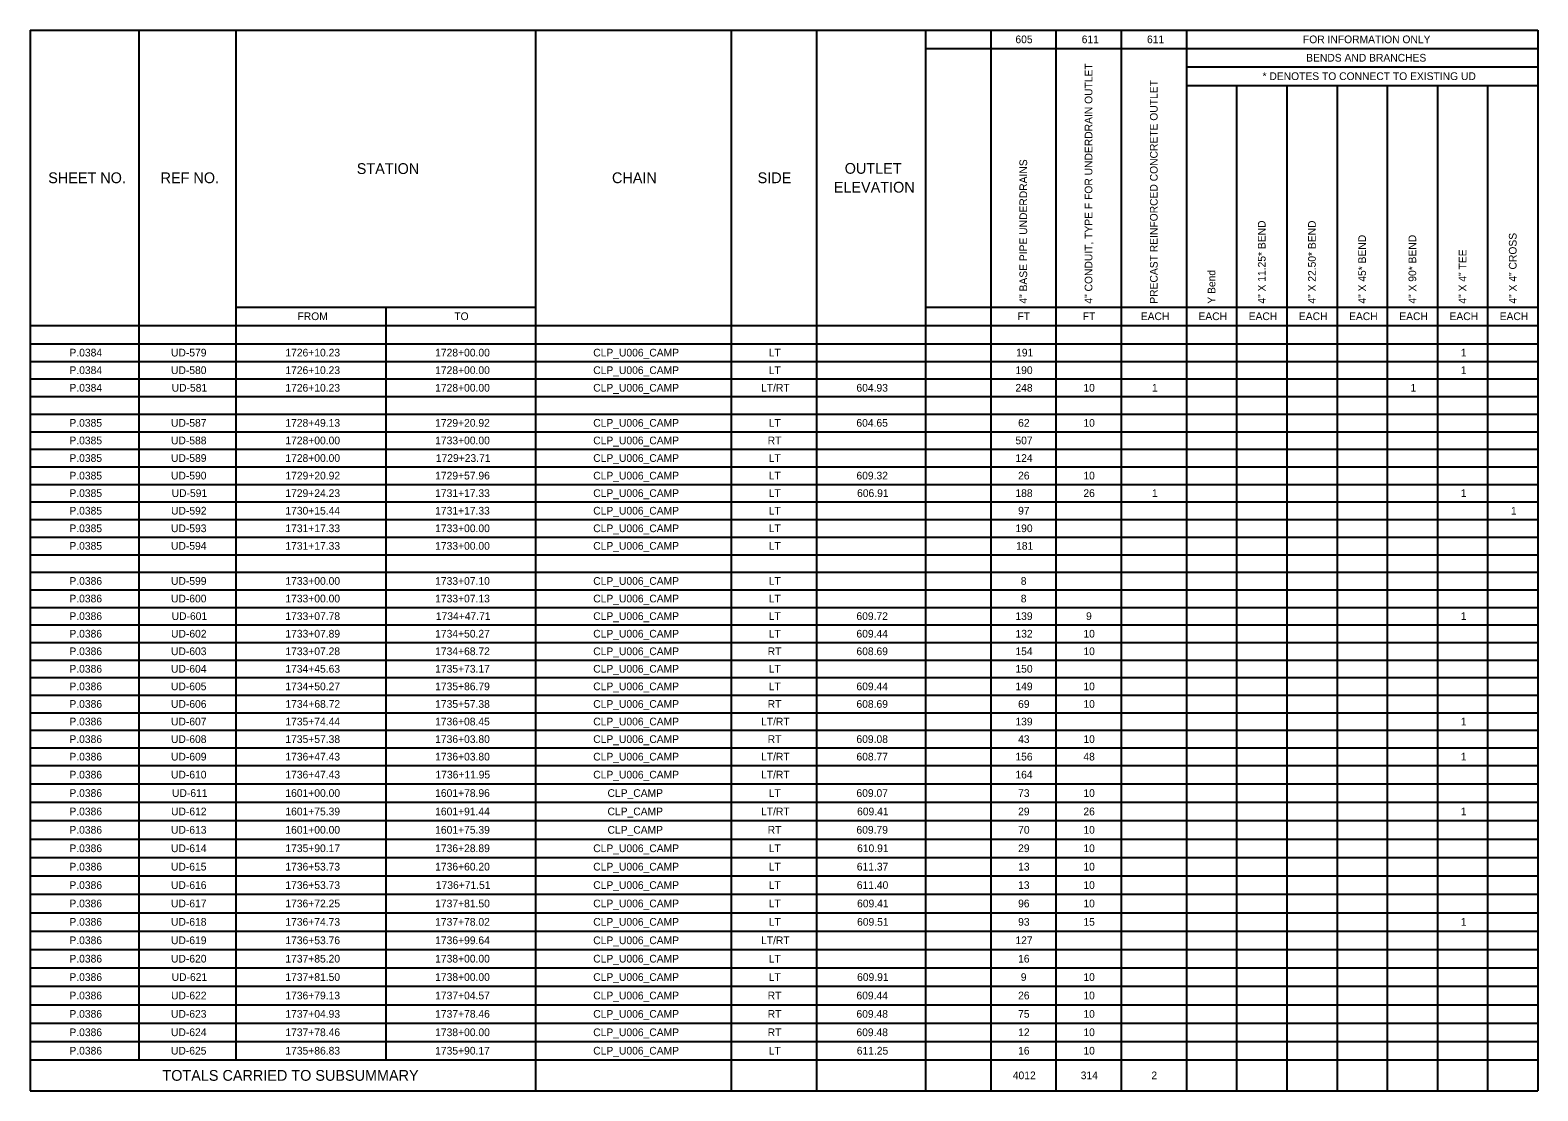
# Model space of a CAD drawing. Extents: x 0 to 34, y -28.5 to 22.
# Drawn here: x 0.86 to 30.71, y -28.46 to -7.46 of the extents above; entities that cross this region are included whole.
import ezdxf

# ---------------------------------------------------------------- set-up
doc = ezdxf.new("R2010")
doc.units = 0
doc.layers.add('Default', color=7, linetype='Continuous')

msp = doc.modelspace()

# ---------------------------------------------------------------- linework, layer by layer
at = {"layer": 'Default'}
for p, q in [((0.865, -7.462), (30.709, -7.462)), ((0.865, -7.462), (0.865, -28.462)), ((3.018, -7.462), (3.018, -27.85)), ((4.939, -7.462), (4.939, -27.85)), ((10.868, -7.462), (10.868, -28.462)), ((14.743, -7.462), (14.743, -28.462)), ((16.433, -7.462), (16.433, -28.462)), ((18.586, -7.462), (18.586, -28.462)), ((19.878, -7.462), (19.878, -28.462)), ((21.169, -7.462), (21.169, -28.462)), ((22.461, -7.462), (22.461, -28.462)), ((23.753, -7.462), (23.753, -28.462)), ((30.709, -7.462), (30.709, -28.462)), ((18.586, -7.827), (30.709, -7.827)), ((23.753, -8.191), (30.709, -8.191)), ((23.753, -8.556), (30.709, -8.556)), ((24.747, -8.556), (24.747, -28.462)), ((25.74, -8.556), (25.74, -28.462)), ((26.734, -8.556), (26.734, -28.462)), ((27.728, -8.556), (27.728, -28.462)), ((28.721, -8.556), (28.721, -28.462)), ((29.715, -8.556), (29.715, -28.462)), ((4.939, -12.944), (10.868, -12.944)), ((7.904, -12.944), (7.904, -27.85)), ((18.586, -12.944), (30.709, -12.944)), ((0.865, -13.309), (30.709, -13.309)), ((0.865, -13.673), (30.709, -13.673)), ((0.865, -14.021), (30.709, -14.021)), ((0.865, -14.369), (30.709, -14.369)), ((0.865, -14.716), (30.709, -14.716)), ((0.865, -15.064), (30.709, -15.064)), ((0.865, -15.412), (30.709, -15.412)), ((0.865, -15.76), (30.709, -15.76)), ((0.865, -16.108), (30.709, -16.108)), ((0.865, -16.455), (30.709, -16.455)), ((0.865, -16.803), (30.709, -16.803)), ((0.865, -17.151), (30.709, -17.151)), ((0.865, -17.499), (30.709, -17.499)), ((0.865, -17.847), (30.709, -17.847)), ((0.865, -18.194), (30.709, -18.194)), ((0.865, -18.542), (30.709, -18.542)), ((0.865, -18.89), (30.709, -18.89)), ((0.865, -19.238), (30.709, -19.238)), ((0.865, -19.586), (30.709, -19.586)), ((0.865, -19.933), (30.709, -19.933)), ((0.865, -20.281), (30.709, -20.281)), ((0.865, -20.629), (30.709, -20.629)), ((0.865, -20.977), (30.709, -20.977)), ((0.865, -21.324), (30.709, -21.324)), ((0.865, -21.672), (30.709, -21.672)), ((0.865, -22.02), (30.709, -22.02)), ((0.865, -22.384), (30.709, -22.384)), ((0.865, -22.749), (30.709, -22.749)), ((0.865, -23.113), (30.709, -23.113)), ((0.865, -23.477), (30.709, -23.477)), ((0.865, -23.842), (30.709, -23.842)), ((0.865, -24.206), (30.709, -24.206)), ((0.865, -24.571), (30.709, -24.571)), ((0.865, -24.935), (30.709, -24.935)), ((0.865, -25.299), (30.709, -25.299)), ((0.865, -25.664), (30.709, -25.664)), ((0.865, -26.028), (30.709, -26.028)), ((0.865, -26.392), (30.709, -26.392)), ((0.865, -26.757), (30.709, -26.757)), ((0.865, -27.121), (30.709, -27.121)), ((0.865, -27.485), (30.709, -27.485)), ((0.865, -27.85), (30.709, -27.85)), ((0.865, -28.462), (30.709, -28.462))]:
    msp.add_line(p, q, dxfattribs=at)

# ---------------------------------------------------------------- texts
for s, height, p in [('605', 0.1524, (20.368, -7.721)), ('611', 0.1524, (21.68, -7.721)), ('611', 0.1524, (22.972, -7.721)), ('FOR INFORMATION ONLY', 0.15237, (26.059, -7.721)), ('BENDS AND BRANCHES', 0.15237, (26.123, -8.085)), ('* DENOTES TO CONNECT TO EXISTING UD', 0.15237, (25.259, -8.45)), ('STATION', 0.2133, (7.33, -10.31)), ('OUTLET ', 0.2133, (16.989, -10.306)), ('SHEET NO.', 0.2133, (1.223, -10.492)), ('REF NO.', 0.2133, (3.447, -10.492)), ('CHAIN', 0.2133, (12.382, -10.492)), ('SIDE', 0.2133, (15.265, -10.492)), ('ELEVATION', 0.2133, (16.773, -10.679)), ('FROM', 0.1524, (6.157, -13.203)), ('TO', 0.1524, (9.261, -13.203)), ('FT', 0.1524, (20.408, -13.203)), ('FT', 0.1524, (21.7, -13.203)), ('EACH', 0.1524, (22.849, -13.203)), ('EACH', 0.1524, (23.991, -13.203)), ('EACH', 0.1524, (24.985, -13.203)), ('EACH', 0.1524, (25.979, -13.203)), ('EACH', 0.1524, (26.972, -13.203)), ('EACH', 0.1524, (27.966, -13.203)), ('EACH', 0.1524, (28.96, -13.203)), ('EACH', 0.1524, (29.953, -13.203)), ('P.0384', 0.1524, (1.643, -13.923)), ('UD-579', 0.1524, (3.653, -13.923)), ('1726+10.23', 0.1524, (5.917, -13.923)), ('1728+00.00', 0.1524, (8.882, -13.923)), ('CLP_U006_CAMP', 0.15237, (12.011, -13.923)), ('LT', 0.1524, (15.485, -13.923)), ('191', 0.1524, (20.381, -13.923)), ('1', 0.152, (29.183, -13.923)), ('P.0384', 0.1524, (1.643, -14.271)), ('UD-580', 0.1524, (3.653, -14.271)), ('1726+10.23', 0.1524, (5.917, -14.271)), ('1728+00.00', 0.1524, (8.882, -14.271)), ('CLP_U006_CAMP', 0.15237, (12.011, -14.271)), ('LT', 0.1524, (15.485, -14.271)), ('190', 0.1524, (20.368, -14.271)), ('1', 0.152, (29.183, -14.271)), ('P.0384', 0.1524, (1.643, -14.619)), ('UD-581', 0.1524, (3.666, -14.619)), ('1726+10.23', 0.1524, (5.917, -14.619)), ('1728+00.00', 0.1524, (8.882, -14.619)), ('CLP_U006_CAMP', 0.15237, (12.011, -14.619)), ('LT/RT', 0.1524, (15.333, -14.619)), ('604.93', 0.1524, (17.221, -14.619)), ('248', 0.1524, (20.368, -14.619)), ('10', 0.1524, (21.713, -14.619)), ('1', 0.152, (23.071, -14.619)), ('1', 0.152, (28.189, -14.619)), ('P.0385', 0.1524, (1.642, -15.314)), ('UD-587', 0.1524, (3.653, -15.314)), ('1728+49.13', 0.1524, (5.917, -15.314)), ('1729+20.92', 0.1524, (8.882, -15.314)), ('CLP_U006_CAMP', 0.15237, (12.011, -15.314)), ('LT', 0.1524, (15.485, -15.314)), ('604.65', 0.1524, (17.22, -15.314)), ('62', 0.1524, (20.422, -15.314)), ('10', 0.1524, (21.713, -15.314)), ('P.0385', 0.1524, (1.642, -15.662)), ('UD-588', 0.1524, (3.653, -15.662)), ('1728+00.00', 0.1524, (5.917, -15.662)), ('1733+00.00', 0.1524, (8.882, -15.662)), ('CLP_U006_CAMP', 0.15237, (12.011, -15.662)), ('RT', 0.1524, (15.464, -15.662)), ('507', 0.1524, (20.368, -15.662)), ('P.0385', 0.1524, (1.642, -16.01)), ('UD-589', 0.1524, (3.653, -16.01)), ('1728+00.00', 0.1524, (5.917, -16.01)), ('1729+23.71', 0.1524, (8.895, -16.01)), ('CLP_U006_CAMP', 0.15237, (12.011, -16.01)), ('LT', 0.1524, (15.485, -16.01)), ('124', 0.1524, (20.368, -16.01)), ('P.0385', 0.1524, (1.642, -16.358)), ('UD-590', 0.1524, (3.653, -16.358)), ('1729+20.92', 0.1524, (5.918, -16.358)), ('1729+57.96', 0.1524, (8.882, -16.358)), ('CLP_U006_CAMP', 0.15237, (12.011, -16.358)), ('LT', 0.1524, (15.485, -16.358)), ('609.32', 0.1524, (17.221, -16.358)), ('26', 0.1524, (20.421, -16.358)), ('10', 0.1524, (21.713, -16.358)), ('P.0385', 0.1524, (1.642, -16.705)), ('UD-591', 0.1524, (3.666, -16.705)), ('1729+24.23', 0.1524, (5.917, -16.705)), ('1731+17.33', 0.1524, (8.882, -16.705)), ('CLP_U006_CAMP', 0.15237, (12.011, -16.705)), ('LT', 0.1524, (15.485, -16.705)), ('606.91', 0.1524, (17.234, -16.705)), ('188', 0.1524, (20.368, -16.705)), ('26', 0.1524, (21.713, -16.705)), ('1', 0.152, (23.071, -16.705)), ('1', 0.152, (29.183, -16.705)), ('P.0385', 0.1524, (1.642, -17.053)), ('UD-592', 0.1524, (3.654, -17.053)), ('1730+15.44', 0.1524, (5.917, -17.053)), ('1731+17.33', 0.1524, (8.882, -17.053)), ('CLP_U006_CAMP', 0.15237, (12.011, -17.053)), ('LT', 0.1524, (15.485, -17.053)), ('97', 0.1524, (20.421, -17.053)), ('1', 0.152, (30.176, -17.053)), ('P.0385', 0.1524, (1.642, -17.401)), ('UD-593', 0.1524, (3.653, -17.401)), ('1731+17.33', 0.1524, (5.917, -17.401)), ('1733+00.00', 0.1524, (8.882, -17.401)), ('CLP_U006_CAMP', 0.15237, (12.011, -17.401)), ('LT', 0.1524, (15.485, -17.401)), ('190', 0.1524, (20.368, -17.401)), ('P.0385', 0.1524, (1.642, -17.749)), ('UD-594', 0.1524, (3.653, -17.749)), ('1731+17.33', 0.1524, (5.917, -17.749)), ('1733+00.00', 0.1524, (8.882, -17.749)), ('CLP_U006_CAMP', 0.15237, (12.011, -17.749)), ('LT', 0.1524, (15.485, -17.749)), ('181', 0.1524, (20.381, -17.749)), ('P.0386', 0.1524, (1.642, -18.444)), ('UD-599', 0.1524, (3.653, -18.444)), ('1733+00.00', 0.1524, (5.917, -18.444)), ('1733+07.10', 0.1524, (8.882, -18.444)), ('CLP_U006_CAMP', 0.15237, (12.011, -18.444)), ('LT', 0.1524, (15.485, -18.444)), ('8', 0.152, (20.474, -18.444)), ('P.0386', 0.1524, (1.642, -18.792)), ('UD-600', 0.1524, (3.653, -18.792)), ('1733+00.00', 0.1524, (5.917, -18.792)), ('1733+07.13', 0.1524, (8.882, -18.792)), ('CLP_U006_CAMP', 0.15237, (12.011, -18.792)), ('LT', 0.1524, (15.485, -18.792)), ('8', 0.152, (20.474, -18.792)), ('P.0386', 0.1524, (1.642, -19.14)), ('UD-601', 0.1524, (3.666, -19.14)), ('1733+07.78', 0.1524, (5.917, -19.14)), ('1734+47.71', 0.1524, (8.895, -19.14)), ('CLP_U006_CAMP', 0.15237, (12.011, -19.14)), ('LT', 0.1524, (15.485, -19.14)), ('609.72', 0.1524, (17.221, -19.14)), ('139', 0.1524, (20.368, -19.14)), ('9', 0.152, (21.766, -19.14)), ('1', 0.152, (29.183, -19.14)), ('P.0386', 0.1524, (1.642, -19.488)), ('UD-602', 0.1524, (3.654, -19.488)), ('1733+07.89', 0.1524, (5.917, -19.488)), ('1734+50.27', 0.1524, (8.882, -19.488)), ('CLP_U006_CAMP', 0.15237, (12.011, -19.488)), ('LT', 0.1524, (15.485, -19.488)), ('609.44', 0.1524, (17.221, -19.488)), ('132', 0.1524, (20.369, -19.488)), ('10', 0.1524, (21.713, -19.488)), ('P.0386', 0.1524, (1.642, -19.836)), ('UD-603', 0.1524, (3.653, -19.836)), ('1733+07.28', 0.1524, (5.917, -19.836)), ('1734+68.72', 0.1524, (8.882, -19.836)), ('CLP_U006_CAMP', 0.15237, (12.011, -19.836)), ('RT', 0.1524, (15.464, -19.836)), ('608.69', 0.1524, (17.221, -19.836)), ('154', 0.1524, (20.368, -19.836)), ('10', 0.1524, (21.713, -19.836)), ('P.0386', 0.1524, (1.642, -20.183)), ('UD-604', 0.1524, (3.653, -20.183)), ('1734+45.63', 0.1524, (5.917, -20.183)), ('1735+73.17', 0.1524, (8.882, -20.183)), ('CLP_U006_CAMP', 0.15237, (12.011, -20.183)), ('LT', 0.1524, (15.485, -20.183)), ('150', 0.1524, (20.368, -20.183)), ('P.0386', 0.1524, (1.642, -20.531)), ('UD-605', 0.1524, (3.652, -20.531)), ('1734+50.27', 0.1524, (5.917, -20.531)), ('1735+86.79', 0.1524, (8.882, -20.531)), ('CLP_U006_CAMP', 0.15237, (12.011, -20.531)), ('LT', 0.1524, (15.485, -20.531)), ('609.44', 0.1524, (17.221, -20.531)), ('149', 0.1524, (20.368, -20.531)), ('10', 0.1524, (21.713, -20.531)), ('P.0386', 0.1524, (1.642, -20.879)), ('UD-606', 0.1524, (3.653, -20.879)), ('1734+68.72', 0.1524, (5.918, -20.879)), ('1735+57.38', 0.1524, (8.882, -20.879)), ('CLP_U006_CAMP', 0.15237, (12.011, -20.879)), ('RT', 0.1524, (15.464, -20.879)), ('608.69', 0.1524, (17.221, -20.879)), ('69', 0.1524, (20.421, -20.879)), ('10', 0.1524, (21.713, -20.879)), ('P.0386', 0.1524, (1.642, -21.227)), ('UD-607', 0.1524, (3.653, -21.227)), ('1735+74.44', 0.1524, (5.917, -21.227)), ('1736+08.45', 0.1524, (8.881, -21.227)), ('CLP_U006_CAMP', 0.15237, (12.011, -21.227)), ('LT/RT', 0.1524, (15.333, -21.227)), ('139', 0.1524, (20.368, -21.227)), ('1', 0.152, (29.183, -21.227)), ('P.0386', 0.1524, (1.642, -21.575)), ('UD-608', 0.1524, (3.653, -21.575)), ('1735+57.38', 0.1524, (5.917, -21.575)), ('1736+03.80', 0.1524, (8.882, -21.575)), ('CLP_U006_CAMP', 0.15237, (12.011, -21.575)), ('RT', 0.1524, (15.464, -21.575)), ('609.08', 0.1524, (17.221, -21.575)), ('43', 0.1524, (20.421, -21.575)), ('10', 0.1524, (21.713, -21.575)), ('P.0386', 0.1524, (1.642, -21.922)), ('UD-609', 0.1524, (3.653, -21.922)), ('1736+47.43', 0.1524, (5.917, -21.922)), ('1736+03.80', 0.1524, (8.882, -21.922)), ('CLP_U006_CAMP', 0.15237, (12.011, -21.922)), ('LT/RT', 0.1524, (15.333, -21.922)), ('608.77', 0.1524, (17.221, -21.922)), ('156', 0.1524, (20.368, -21.922)), ('48', 0.1524, (21.713, -21.922)), ('1', 0.152, (29.183, -21.922)), ('P.0386', 0.1524, (1.642, -22.278)), ('UD-610', 0.1524, (3.653, -22.278)), ('1736+47.43', 0.1524, (5.917, -22.278)), ('1736+11.95', 0.1524, (8.888, -22.278)), ('CLP_U006_CAMP', 0.15237, (12.011, -22.278)), ('LT/RT', 0.1524, (15.333, -22.278)), ('164', 0.1524, (20.368, -22.278)), ('P.0386', 0.1524, (1.642, -22.643)), ('UD-611', 0.1524, (3.673, -22.643)), ('1601+00.00', 0.1524, (5.917, -22.643)), ('1601+78.96', 0.1524, (8.882, -22.643)), ('CLP_CAMP', 0.1524, (12.294, -22.643)), ('LT', 0.1524, (15.485, -22.643)), ('609.07', 0.1524, (17.221, -22.643)), ('73', 0.1524, (20.421, -22.643)), ('10', 0.1524, (21.713, -22.643)), ('P.0386', 0.1524, (1.642, -23.007)), ('UD-612', 0.1524, (3.654, -23.007)), ('1601+75.39', 0.1524, (5.917, -23.007)), ('1601+91.44', 0.1524, (8.882, -23.007)), ('CLP_CAMP', 0.1524, (12.294, -23.007)), ('LT/RT', 0.1524, (15.333, -23.007)), ('609.41', 0.1524, (17.234, -23.007)), ('29', 0.1524, (20.421, -23.007)), ('26', 0.1524, (21.713, -23.007)), ('1', 0.152, (29.183, -23.007)), ('P.0386', 0.1524, (1.642, -23.371)), ('UD-613', 0.1524, (3.653, -23.371)), ('1601+00.00', 0.1524, (5.917, -23.371)), ('1601+75.39', 0.1524, (8.882, -23.371)), ('CLP_CAMP', 0.1524, (12.294, -23.371)), ('RT', 0.1524, (15.464, -23.371)), ('609.79', 0.1524, (17.221, -23.371)), ('70', 0.1524, (20.422, -23.371)), ('10', 0.1524, (21.713, -23.371)), ('P.0386', 0.1524, (1.642, -23.736)), ('UD-614', 0.1524, (3.653, -23.736)), ('1735+90.17', 0.1524, (5.917, -23.736)), ('1736+28.89', 0.1524, (8.882, -23.736)), ('CLP_U006_CAMP', 0.15237, (12.011, -23.736)), ('LT', 0.1524, (15.485, -23.736)), ('610.91', 0.1524, (17.234, -23.736)), ('29', 0.1524, (20.421, -23.736)), ('10', 0.1524, (21.713, -23.736)), ('P.0386', 0.1524, (1.642, -24.1)), ('UD-615', 0.1524, (3.652, -24.1)), ('1736+53.73', 0.1524, (5.917, -24.1)), ('1736+60.20', 0.1524, (8.882, -24.1)), ('CLP_U006_CAMP', 0.15237, (12.011, -24.1)), ('LT', 0.1524, (15.485, -24.1)), ('611.37', 0.1524, (17.228, -24.1)), ('13', 0.1524, (20.421, -24.1)), ('10', 0.1524, (21.713, -24.1)), ('P.0386', 0.1524, (1.642, -24.465)), ('UD-616', 0.1524, (3.653, -24.465)), ('1736+53.73', 0.1524, (5.917, -24.465)), ('1736+71.51', 0.1524, (8.895, -24.465)), ('CLP_U006_CAMP', 0.15237, (12.011, -24.465)), ('LT', 0.1524, (15.485, -24.465)), ('611.40', 0.1524, (17.228, -24.465)), ('13', 0.1524, (20.421, -24.465)), ('10', 0.1524, (21.713, -24.465)), ('P.0386', 0.1524, (1.642, -24.829)), ('UD-617', 0.1524, (3.653, -24.829)), ('1736+72.25', 0.1524, (5.917, -24.829)), ('1737+81.50', 0.1524, (8.882, -24.829)), ('CLP_U006_CAMP', 0.15237, (12.011, -24.829)), ('LT', 0.1524, (15.485, -24.829)), ('609.41', 0.1524, (17.234, -24.829)), ('96', 0.1524, (20.421, -24.829)), ('10', 0.1524, (21.713, -24.829)), ('P.0386', 0.1524, (1.642, -25.193)), ('UD-618', 0.1524, (3.653, -25.193)), ('1736+74.73', 0.1524, (5.917, -25.193)), ('1737+78.02', 0.1524, (8.882, -25.193)), ('CLP_U006_CAMP', 0.15237, (12.011, -25.193)), ('LT', 0.1524, (15.485, -25.193)), ('609.51', 0.1524, (17.234, -25.193)), ('93', 0.1524, (20.421, -25.193)), ('15', 0.1524, (21.713, -25.193)), ('1', 0.152, (29.183, -25.193)), ('P.0386', 0.1524, (1.642, -25.558)), ('UD-619', 0.1524, (3.653, -25.558)), ('1736+53.76', 0.1524, (5.917, -25.558)), ('1736+99.64', 0.1524, (8.882, -25.558)), ('CLP_U006_CAMP', 0.15237, (12.011, -25.558)), ('LT/RT', 0.1524, (15.333, -25.558)), ('127', 0.1524, (20.368, -25.558)), ('P.0386', 0.1524, (1.642, -25.922)), ('UD-620', 0.1524, (3.653, -25.922)), ('1737+85.20', 0.1524, (5.917, -25.922)), ('1738+00.00', 0.1524, (8.882, -25.922)), ('CLP_U006_CAMP', 0.15237, (12.011, -25.922)), ('LT', 0.1524, (15.485, -25.922)), ('16', 0.1524, (20.421, -25.922)), ('P.0386', 0.1524, (1.642, -26.286)), ('UD-621', 0.1524, (3.666, -26.286)), ('1737+81.50', 0.1524, (5.917, -26.286)), ('1738+00.00', 0.1524, (8.882, -26.286)), ('CLP_U006_CAMP', 0.15237, (12.011, -26.286)), ('LT', 0.1524, (15.485, -26.286)), ('609.91', 0.1524, (17.234, -26.286)), ('9', 0.152, (20.474, -26.286)), ('10', 0.1524, (21.713, -26.286)), ('P.0386', 0.1524, (1.642, -26.651)), ('UD-622', 0.1524, (3.654, -26.651)), ('1736+79.13', 0.1524, (5.917, -26.651)), ('1737+04.57', 0.1524, (8.882, -26.651)), ('CLP_U006_CAMP', 0.15237, (12.011, -26.651)), ('RT', 0.1524, (15.464, -26.651)), ('609.44', 0.1524, (17.221, -26.651)), ('26', 0.1524, (20.421, -26.651)), ('10', 0.1524, (21.713, -26.651)), ('P.0386', 0.1524, (1.642, -27.015)), ('UD-623', 0.1524, (3.653, -27.015)), ('1737+04.93', 0.1524, (5.917, -27.015)), ('1737+78.46', 0.1524, (8.882, -27.015)), ('CLP_U006_CAMP', 0.15237, (12.011, -27.015)), ('RT', 0.1524, (15.464, -27.015)), ('609.48', 0.1524, (17.221, -27.015)), ('75', 0.1524, (20.421, -27.015)), ('10', 0.1524, (21.713, -27.015)), ('P.0386', 0.1524, (1.642, -27.379)), ('UD-624', 0.1524, (3.653, -27.379)), ('1737+78.46', 0.1524, (5.917, -27.379)), ('1738+00.00', 0.1524, (8.882, -27.379)), ('CLP_U006_CAMP', 0.15237, (12.011, -27.379)), ('RT', 0.1524, (15.464, -27.379)), ('609.48', 0.1524, (17.221, -27.379)), ('12', 0.1524, (20.422, -27.379)), ('10', 0.1524, (21.713, -27.379)), ('P.0386', 0.1524, (1.642, -27.744)), ('UD-625', 0.1524, (3.652, -27.744)), ('1735+86.83', 0.1524, (5.917, -27.744)), ('1735+90.17', 0.1524, (8.882, -27.744)), ('CLP_U006_CAMP', 0.15237, (12.011, -27.744)), ('LT', 0.1524, (15.485, -27.744)), ('611.25', 0.1524, (17.227, -27.744)), ('16', 0.1524, (20.421, -27.744)), ('10', 0.1524, (21.713, -27.744)), ('TOTALS CARRIED TO SUBSUMMARY', 0.21331, (3.483, -28.263)), ('4012', 0.1524, (20.316, -28.232)), ('314', 0.1524, (21.66, -28.232)), ('2', 0.152, (23.059, -28.232))]:
    msp.add_text(s, height=height, dxfattribs=at).set_placement(p)
for s, height, p in [('4" CONDUIT, TYPE F FOR UNDERDRAIN OUTLET', 0.15237, (21.891, -12.878)), ('PRECAST REINFORCED CONCRETE OUTLET', 0.15237, (23.183, -12.878)), ('4" BASE PIPE UNDERDRAINS', 0.15237, (20.6, -12.878)), ('4" X 11.25* BEND', 0.15237, (25.32, -12.878)), ('4" X 22.50* BEND', 0.15237, (26.313, -12.878)), ('4" X 45* BEND', 0.15237, (27.307, -12.878)), ('4" X 90* BEND', 0.15237, (28.301, -12.878)), ('4" X 4" CROSS', 0.15237, (30.288, -12.878)), ('4" X 4" TEE', 0.15237, (29.294, -12.878)), ('Y Bend', 0.1524, (24.326, -12.878))]:
    msp.add_text(s, height=height, rotation=90, dxfattribs=at).set_placement(p)

doc.saveas('drawing.dxf')
